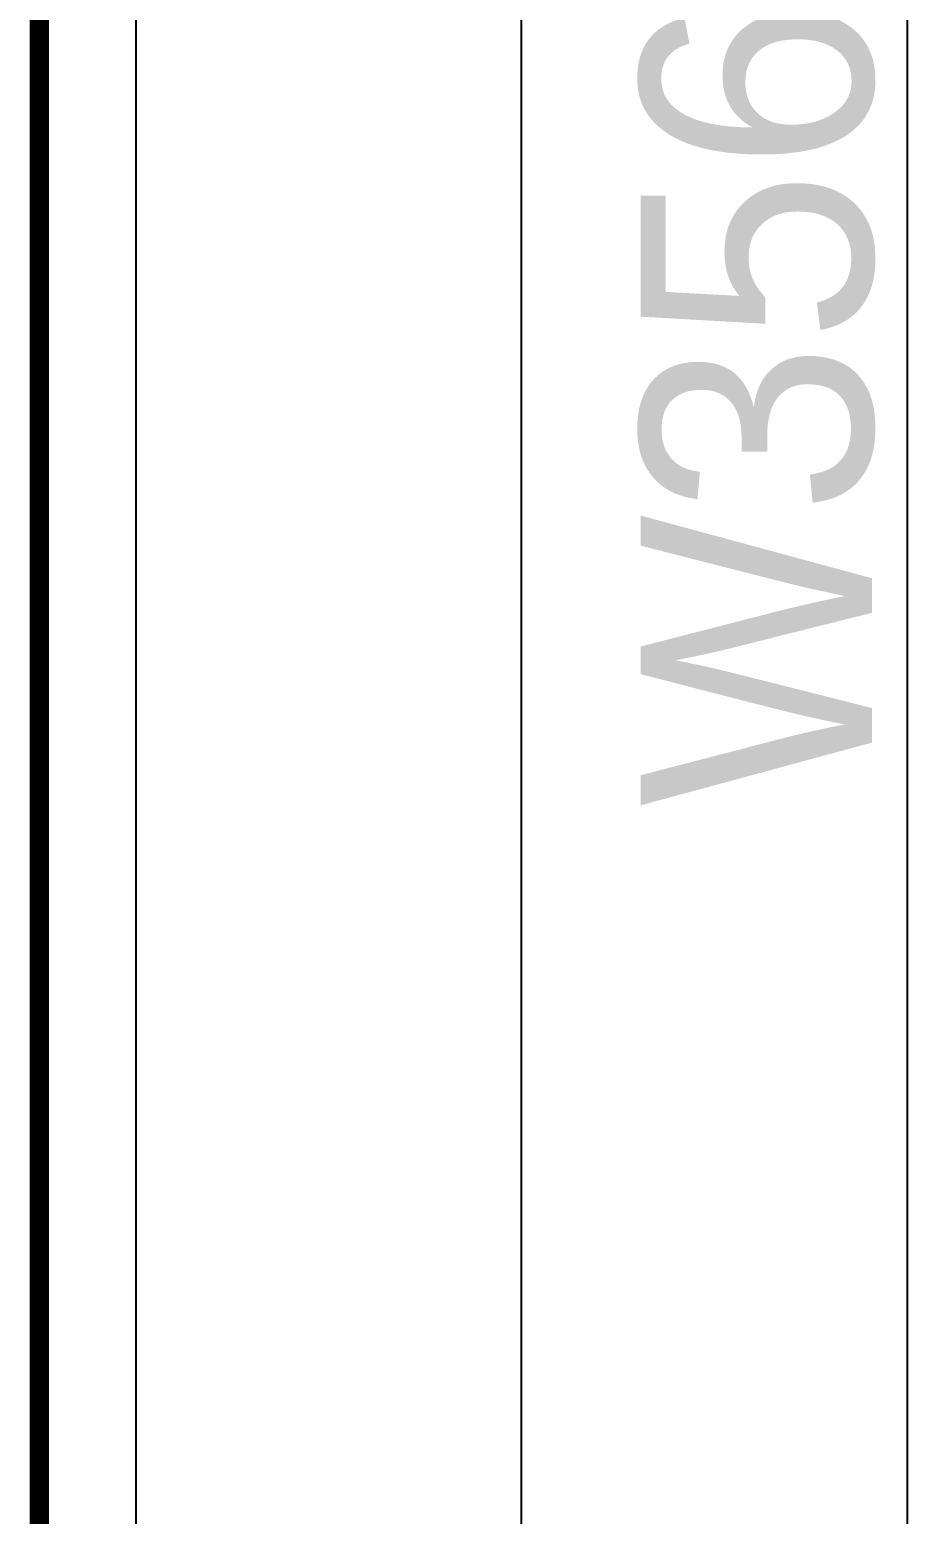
# Model space of a CAD drawing. Header units: millimetres. Extents: x -7413 to 64677, y 6112 to 38711.
# Drawn here: x 56076 to 56531, y 12799 to 13569 of the extents above; entities that cross this region are included whole.
import ezdxf
from ezdxf.enums import TextEntityAlignment as Align

# ---------------------------------------------------------------- set-up
doc = ezdxf.new("R2010")
doc.units = ezdxf.units.MM
doc.header["$LTSCALE"] = 100
doc.linetypes.add('HID', pattern=[2.3, 1.5, -0.8])
for name, color, linetype in [('0-ELC TEXT', 7, 'Continuous'), ('06-LIGHT', 4, 'Continuous'), ('CEIL-LIGHT', 7, 'Continuous'), ('내부벽체선', 3, 'Continuous'), ('창호', 4, 'Continuous'), ('치수선', 1, 'Continuous')]:
    doc.layers.add(name, color=color, linetype=linetype)
doc.styles.add('차영규', font='')
doc.styles.get('차영규').set_extended_font_data('ChosunilboNM')

# ---------------------------------------------------------------- blocks, each defined once
blk = doc.blocks.new('평면도')
at = {"layer": '창호'}
blk.add_lwpolyline([(13754.13, 9771.9), (17317.13, 9771.9), (17317.13, 9571.9), (13754.13, 9571.9)], close=True, dxfattribs=at)
at = {"layer": '0-ELC TEXT', "style": '차영규'}
blk.add_text('W3560*H1950', height=120, dxfattribs=at).set_placement((15531.75, 9590.13), align=Align.CENTER)
blk = doc.blocks.new('천정도')
at = {"layer": '치수선', "rotation": 90}
blk.add_blockref('평면도', (93446.49, -1967.27), dxfattribs=at)

msp = doc.modelspace()

# ---------------------------------------------------------------- linework, layer by layer
at = {"layer": '06-LIGHT', "color": 10, "linetype": 'HID', "const_width": 10}
msp.add_lwpolyline([(56081.48, 15816.09), (56081.48, 11760.09)], dxfattribs=at)
at = {"layer": 'CEIL-LIGHT'}
msp.add_lwpolyline([(56331.48, 15816.09), (56131.48, 15816.09), (56131.48, 11760.09), (56331.48, 11760.09)], dxfattribs=at)

# ---------------------------------------------------------------- block references
at = {"layer": '내부벽체선'}
msp.add_blockref('천정도', (-27343.11, 123.23), dxfattribs=at)

doc.saveas('drawing.dxf')
